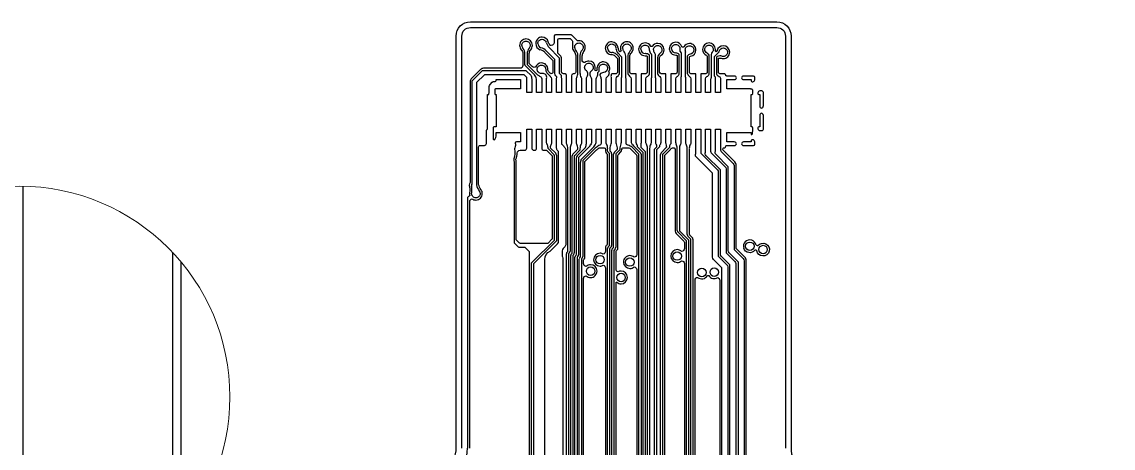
# Model space of a CAD drawing. Extents: x 4328 to 4769, y 264 to 576.
# Drawn here: x 4644.07 to 4682.5, y 526.75 to 541.76 of the extents above; entities that cross this region are included whole.
import ezdxf

# ---------------------------------------------------------------- set-up
doc = ezdxf.new("R2010")
doc.units = 0
doc.layers.add('gbr-dxf_layer0', color=7, linetype='Continuous')
doc.layers.add('gbr-outline-dxf_layer1', color=2, linetype='Continuous')
doc.layers.add('備註', color=1, linetype='Continuous', lineweight=5)

msp = doc.modelspace()

# ---------------------------------------------------------------- linework, layer by layer
at = {"layer": 'gbr-dxf_layer0'}
for p, q in [((4663.648, 539.968), (4663.648, 540.573)), ((4665.334, 539.934), (4665.334, 540.531)), ((4666.384, 539.923), (4666.384, 540.511)), ((4667.288, 540.625), (4667.288, 539.914)), ((4667.434, 539.94), (4667.434, 540.56)), ((4668.347, 540.557), (4668.347, 539.907)), ((4668.469, 540.548), (4668.509, 540.589)), ((4662.57, 539.948), (4662.593, 539.926)), ((4663.425, 539.756), (4663.425, 539.667)), ((4665.875, 539.756), (4665.875, 539.667)), ((4666.225, 539.756), (4666.225, 539.667)), ((4666.925, 539.756), (4666.925, 539.667)), ((4667.797, 539.667), (4667.797, 539.756)), ((4668.325, 539.756), (4668.325, 539.667)), ((4668.458, 539.864), (4668.458, 539.914)), ((4669.782, 539.649), (4669.808, 539.649)), ((4669.99, 539.255), (4669.99, 539.227)), ((4662.025, 537.499), (4662.025, 537.316)), ((4662.375, 537.499), (4662.375, 537.314)), ((4662.673, 537.324), (4662.867, 537.13)), ((4663.974, 537.282), (4663.676, 536.984)), ((4663.773, 536.924), (4664.208, 537.359)), ((4664.262, 537.306), (4663.826, 536.871)), ((4665.612, 537.393), (4665.847, 537.158)), ((4666.512, 537.34), (4666.492, 537.319)), ((4666.837, 537.297), (4666.637, 537.098)), ((4667.149, 534.41), (4667.149, 537.299)), ((4667.223, 537.297), (4667.223, 534.411)), ((4667.498, 534.273), (4667.498, 537.298)), ((4667.975, 537.499), (4667.975, 537.161)), ((4668.147, 537.167), (4668.147, 537.588)), ((4668.325, 537.588), (4668.325, 537.499)), ((4668.675, 537.588), (4668.675, 537.499)), ((4662.102, 537.239), (4662.121, 537.239)), ((4663.598, 536.882), (4663.598, 536.975)), ((4664.759, 533.885), (4664.759, 537.12)), ((4664.834, 537.121), (4664.834, 533.886)), ((4664.909, 533.822), (4664.909, 537.103)), ((4664.984, 537.102), (4664.984, 533.825)), ((4665.112, 537.237), (4664.988, 537.112)), ((4663.597, 533.561), (4663.597, 536.878)), ((4663.898, 533.477), (4663.898, 536.807)), ((4667.619, 534.115), (4667.526, 534.208)), ((4667.577, 534.263), (4667.673, 534.167)), ((4662.71, 533.724), (4662.931, 533.945)), ((4664.719, 533.839), (4664.756, 533.876)), ((4659.563, 526.746), (4659.563, 533.809)), ((4663.274, 533.654), (4663.294, 533.674)), ((4663.347, 533.621), (4663.327, 533.601)), ((4663.497, 533.56), (4663.476, 533.539)), ((4663.573, 533.53), (4663.594, 533.551)), ((4663.723, 533.468), (4663.743, 533.489)), ((4664.843, 532.051), (4664.843, 533.715)), ((4664.869, 533.777), (4664.905, 533.813)), ((4664.958, 533.76), (4664.922, 533.724)), ((4670.959, 533.784), (4670.959, 526.746)), ((4663.796, 533.436), (4663.776, 533.415))]:
    msp.add_line(p, q, dxfattribs=at)
at = {"layer": 'gbr-dxf_layer0', "linetype": 'Continuous'}
for points in [[(4659.563, 533.809), (4659.563, 541.26, -0.414221), (4659.863, 541.559), (4670.658, 541.559)], [(4670.659, 541.559, -0.414221), (4670.959, 541.26), (4670.959, 533.784)], [(4661.936, 540.641, -0.182991), (4661.989, 540.776, 0.187943), (4662.048, 540.929, 0.414189), (4661.822, 541.155, 0.414224), (4661.596, 540.929, 0.185333), (4661.654, 540.778)], [(4663.854, 540.714, 0.185013), (4663.911, 540.865, 0.414224), (4663.685, 541.091, 0.050157), (4663.64, 541.086), (4663.442, 541.284, 0.198779), (4663.407, 541.299), (4662.863, 541.299, 0.414254), (4662.813, 541.249), (4662.813, 541.03, -0.414019), (4662.711, 540.928, -0.124852), (4662.663, 540.941, -0.089179), (4662.607, 541.054, 0.336241), (4662.389, 541.219, 0.414224), (4662.163, 540.993, 0.333199), (4662.326, 540.776)], [(4662.239, 540.993, -0.414224), (4662.389, 541.143, -0.325437), (4662.532, 541.039)], [(4662.941, 540.676), (4662.941, 541.121, -0.414107), (4662.991, 541.171), (4663.354, 541.171, -0.198855), (4663.389, 541.156), (4663.446, 541.1, -0.19889), (4663.461, 541.064), (4663.461, 540.888, 0.02587), (4663.459, 540.865, 0.188123), (4663.519, 540.712, -0.185565), (4663.572, 540.573, 0.018422), (4663.573, 540.565), (4663.573, 539.983, -0.414254), (4663.523, 539.933), (4663.488, 539.933)], [(4661.656, 540.776, -0.186613), (4661.709, 540.638, 0.015598), (4661.709, 540.632), (4661.709, 540.246)], [(4661.672, 540.929, -0.414224), (4661.822, 541.079, -0.414224), (4661.972, 540.929, -0.186458), (4661.933, 540.828)], [(4662.646, 540.844), (4662.972, 540.519, -0.2058), (4662.994, 540.463), (4662.994, 539.951), (4663.04, 539.905, -0.205089), (4663.062, 539.849), (4663.062, 539.802, -0.135887), (4663.075, 539.756), (4663.075, 539.667)], [(4663.535, 540.865, -0.414224), (4663.685, 541.015, -0.414224), (4663.835, 540.865, -0.184796), (4663.797, 540.765)], [(4665.066, 540.829, 0.413691), (4664.84, 541.055, 0.414223), (4664.614, 540.829, 0.41422), (4664.84, 540.603)], [(4664.69, 540.829, -0.414224), (4664.84, 540.979, -0.414224), (4664.99, 540.829)], [(4665.875, 539.667), (4665.875, 539.274), (4665.697, 539.274), (4665.697, 539.667), (4665.697, 539.756), (4665.697, 539.933), (4665.529, 539.933, -0.381973), (4665.479, 539.978), (4665.479, 540.532, -0.185354), (4665.538, 540.672, 0.194799), (4665.601, 540.83, 0.41422), (4665.375, 541.056, 0.41422), (4665.149, 540.83, 0.106217), (4665.169, 540.737), (4665.129, 540.697), (4665.117, 540.709)], [(4665.225, 540.83, -0.414224), (4665.375, 540.98, -0.414224), (4665.525, 540.83, -0.195812), (4665.483, 540.725, 0.186922), (4665.403, 540.532)], [(4666.587, 540.587, 0.249445), (4666.686, 540.775, 0.41418), (4666.46, 541.001, 0.263557), (4666.267, 540.891, -0.051865), (4666.246, 540.889, -0.071218), (4666.217, 540.893, 0.282666), (4666.015, 541.017, 0.414222), (4665.789, 540.791, 0.414224), (4666.015, 540.565, 0.010636), (4666.025, 540.565)], [(4665.865, 540.791, -0.414224), (4666.015, 540.941, -0.414224), (4666.165, 540.791)], [(4666.31, 540.775, -0.414224), (4666.46, 540.925, -0.414224), (4666.61, 540.775, -0.248083), (4666.545, 540.651)], [(4667.797, 539.758), (4667.797, 539.933), (4667.629, 539.933, -0.414254), (4667.579, 539.983), (4667.579, 540.526, -0.150586), (4667.617, 540.546, 0.368438), (4667.807, 540.769, 0.41422), (4667.581, 540.995, 0.279055), (4667.381, 540.874, -0.065951), (4667.355, 540.87, -0.11051), (4667.311, 540.88, 0.328565), (4667.095, 541.039, 0.414224), (4666.869, 540.813, 0.414222), (4667.095, 540.587)], [(4666.945, 540.813, -0.414224), (4667.095, 540.963, -0.414224), (4667.245, 540.813, -0.041368), (4667.243, 540.788)], [(4667.24, 540.755, 0.070737), (4667.247, 540.709), (4667.276, 540.68, -0.219367), (4667.288, 540.654), (4667.288, 540.627)], [(4667.431, 540.769, -0.414224), (4667.581, 540.919, -0.414224), (4667.731, 540.769, -0.372571), (4667.603, 540.62, 0.212656), (4667.503, 540.552), (4667.503, 539.945, 0.130669), (4667.589, 539.827, -0.235856), (4667.625, 539.756), (4667.625, 539.667)], [(4667.449, 540.695, 0.022323), (4667.444, 540.707, -0.1056), (4667.431, 540.769)], [(4668.697, 540.475, 0.082918), (4668.77, 540.463, 0.414224), (4668.996, 540.689, 0.414192), (4668.77, 540.915, 0.337932), (4668.552, 540.748, -0.024938), (4668.548, 540.735), (4668.52, 540.708), (4668.488, 540.74, 0.05408), (4668.493, 540.789, 0.414191), (4668.267, 541.015, 0.414223), (4668.041, 540.789, 0.283932), (4668.166, 540.587, -0.041126), (4668.176, 540.58), (4668.191, 540.565, -0.083807), (4668.202, 540.544), (4668.202, 539.983, -0.414254), (4668.152, 539.933), (4667.975, 539.933), (4667.975, 539.756)], [(4668.117, 540.789, -0.414224), (4668.267, 540.939, -0.414224), (4668.417, 540.789, -0.180653), (4668.381, 540.69)], [(4668.278, 540.554, 0.117558), (4668.248, 540.616), (4668.226, 540.638, 0.049019), (4668.202, 540.654, -0.287642), (4668.117, 540.789)], [(4668.509, 540.589), (4668.612, 540.691, 0.042688), (4668.625, 540.726, -0.34286), (4668.77, 540.839, -0.414224), (4668.92, 540.689, -0.414224), (4668.77, 540.539, -0.089581), (4668.718, 540.548, 0.079121), (4668.651, 540.559)], [(4662.113, 539.903), (4661.798, 540.218, -0.218394), (4661.785, 540.246), (4661.785, 540.639)], [(4661.86, 540.639, -0.016904), (4661.86, 540.636), (4661.86, 540.262), (4662.168, 539.954)], [(4662.592, 540.074, 0.014225), (4662.592, 540.087, 0.414217), (4662.366, 540.313, 0.315188), (4662.154, 540.164, -0.098834), (4662.115, 540.156, -0.199565), (4662.043, 540.186), (4661.936, 540.293), (4661.936, 540.628, 0.02304), (4661.936, 540.639)], [(4662.483, 540.684), (4662.766, 540.402), (4662.766, 539.983, -0.414254), (4662.716, 539.933)], [(4663.075, 539.667), (4663.075, 539.274), (4662.897, 539.274), (4662.897, 539.667), (4662.897, 539.756, -0.136443), (4662.91, 539.802), (4662.91, 539.82), (4662.867, 539.863, -0.21222), (4662.841, 539.919), (4662.841, 540.433), (4662.538, 540.737)], [(4663.07, 540.465, 0.198806), (4663.025, 540.572), (4662.956, 540.641, -0.199463), (4662.941, 540.676)], [(4663.1, 539.951, 0.017398), (4663.093, 539.958), (4663.084, 539.967, -0.198901), (4663.07, 540.003), (4663.07, 540.465)], [(4663.723, 540.573, -0.014221), (4663.723, 540.572), (4663.723, 539.969)], [(4664.243, 540.056, 0.108054), (4664.263, 540.151, 0.414196), (4664.037, 540.377, 0.179262), (4663.89, 540.322, -0.383059), (4663.799, 540.424), (4663.799, 540.565, 0.018812), (4663.799, 540.573)], [(4664.961, 540.553), (4665.043, 540.471), (4665.043, 539.978, -0.381985), (4664.993, 539.933), (4664.888, 539.933)], [(4665.175, 539.667), (4665.175, 539.274), (4664.997, 539.274), (4664.997, 539.667), (4664.997, 539.756, -0.248198), (4665.036, 539.83, 0.137245), (4665.119, 539.934), (4665.119, 540.502), (4665.015, 540.605)], [(4665.063, 540.654), (4665.178, 540.541, -0.209138), (4665.188, 540.515), (4665.188, 539.929)], [(4665.334, 540.535), (4665.334, 540.547, 0.176057), (4665.263, 540.731)], [(4665.403, 540.531), (4665.403, 539.939, 0.135812), (4665.489, 539.827)], [(4666.029, 540.565, -0.123123), (4666.093, 540.549), (4666.093, 539.978, -0.38194), (4666.043, 539.933), (4665.875, 539.933), (4665.875, 539.756)], [(4666.047, 539.756, -0.260983), (4666.089, 539.832, 0.14176), (4666.169, 539.926), (4666.169, 540.588, 0.1795), (4666.031, 540.641)], [(4666.228, 540.627, -0.055638), (4666.232, 540.621, -0.142389), (4666.238, 540.603), (4666.238, 539.919)], [(4666.384, 540.512), (4666.384, 540.588, 0.123622), (4666.342, 540.682)], [(4666.544, 540.65, 0.205323), (4666.453, 540.509), (4666.453, 539.928, 0.138878), (4666.533, 539.832, -0.260073), (4666.575, 539.756), (4666.575, 539.667)], [(4666.925, 539.667), (4666.925, 539.274), (4666.747, 539.274), (4666.747, 539.667), (4666.747, 539.756), (4666.747, 539.933), (4666.579, 539.933, -0.401225), (4666.529, 539.981), (4666.529, 540.502, -0.192668), (4666.586, 540.587)], [(4667.101, 540.587, -0.112458), (4667.14, 540.578, -0.068998), (4667.143, 540.564), (4667.143, 539.983, -0.414254), (4667.093, 539.933), (4666.925, 539.933), (4666.925, 539.756)], [(4667.275, 539.667), (4667.275, 539.274), (4667.097, 539.274), (4667.097, 539.667), (4667.097, 539.756, -0.265675), (4667.141, 539.833, 0.146569), (4667.219, 539.92), (4667.219, 540.613, 0.198049), (4667.103, 540.663)], [(4667.434, 540.561), (4667.434, 540.666, -0.196583), (4667.444, 540.69)], [(4668.195, 539.835, 0.147402), (4668.278, 539.916), (4668.278, 540.554)], [(4668.38, 540.69, 0.147308), (4668.345, 540.612, -0.086868), (4668.347, 540.6), (4668.347, 540.559)], [(4668.458, 539.918), (4668.458, 540.523, -0.204437), (4668.468, 540.548)], [(4668.65, 540.559, 0.115127), (4668.554, 540.537), (4668.527, 540.51), (4668.527, 539.925, 0.131671), (4668.623, 539.837, -0.294772), (4668.675, 539.756), (4668.675, 539.667)], [(4669.156, 539.851), (4668.893, 539.851, -0.414254), (4668.852, 539.892, 0.414264), (4668.811, 539.933), (4668.653, 539.933, -0.414254), (4668.603, 539.983), (4668.603, 540.475, -0.085283), (4668.65, 540.483, -0.0837), (4668.696, 540.475)], [(4661.709, 540.246, 0.02382), (4661.71, 540.235, -0.024955), (4661.71, 540.225, -0.39948), (4661.614, 540.123), (4660.324, 540.123, 0.198802), (4660.217, 540.079), (4659.896, 539.757, 0.199059), (4659.851, 539.651), (4659.851, 536.1, 0.148364), (4659.824, 536.008, 0.057828), (4659.828, 535.971, -0.057797), (4659.843, 535.84, -0.040408), (4659.836, 535.749, 0.042317), (4659.832, 535.711, 0.081704), (4659.844, 535.638, 0.112535), (4659.763, 535.576), (4659.763, 526.749)], [(4659.927, 536.073), (4659.927, 539.647, -0.210793), (4659.949, 539.704), (4660.271, 540.025)], [(4660.272, 540.027, -0.191279), (4660.324, 540.047), (4661.784, 540.047, -0.205573), (4661.839, 540.025), (4661.987, 539.877, -0.207031), (4662.011, 539.822), (4662.011, 539.804, -0.142689), (4662.025, 539.756), (4662.025, 539.667)], [(4662.216, 540.087, -0.414224), (4662.366, 540.237, -0.414224), (4662.516, 540.087)], [(4662.383, 539.938, -0.028361), (4662.366, 539.937, -0.414224), (4662.216, 540.087)], [(4662.516, 540.069, 0.184039), (4662.558, 539.96), (4662.569, 539.949)], [(4662.713, 539.933, -0.198855), (4662.678, 539.948), (4662.629, 539.996, 0.019887), (4662.623, 540.003), (4662.614, 540.012, -0.184332), (4662.592, 540.07)], [(4663.887, 540.151, -0.414224), (4664.037, 540.301, -0.414224), (4664.187, 540.151, -0.239882), (4664.126, 540.029, 0.228011), (4664.071, 539.926)], [(4664.003, 539.924, 0.229642), (4663.949, 540.029, -0.24042), (4663.887, 540.151)], [(4664.748, 539.988, -0.050157), (4664.74, 540.007, 0.136285), (4664.772, 540.124, 0.414192), (4664.546, 540.35, 0.414223), (4664.32, 540.124, 0.069163), (4664.329, 540.062), (4664.318, 540.052, -0.198941), (4664.283, 540.037, -0.198951), (4664.248, 540.052)], [(4664.351, 539.921), (4664.351, 539.964, -0.200731), (4664.362, 539.988), (4664.397, 540.023, 0.053308), (4664.401, 540.065)], [(4664.401, 540.066, 0.037891), (4664.399, 540.095, -0.047734), (4664.396, 540.124, -0.414224), (4664.546, 540.274, -0.414224), (4664.696, 540.124, -0.398343), (4664.554, 539.974, 0.197241), (4664.42, 539.909, 0.144673), (4664.457, 539.809)], [(4661.777, 539.875, 0.190837), (4661.726, 539.897), (4660.355, 539.897), (4660.077, 539.62), (4660.077, 536.019, 0.093535), (4660.178, 535.802, -0.164039), (4660.208, 535.711, -0.414224), (4660.058, 535.561, -0.414224), (4659.908, 535.711, -0.032711), (4659.91, 535.73)], [(4660.429, 537.93, -0.107534), (4660.436, 537.94, 0.174011), (4660.464, 537.998), (4660.464, 538.573, -0.078208), (4660.469, 538.604), (4660.469, 539.198), (4660.507, 539.198, 0.174158), (4660.519, 539.204), (4660.519, 539.241, -0.09282), (4660.525, 539.278), (4660.525, 539.482, -0.205234), (4660.555, 539.557), (4660.631, 539.632)], [(4660.631, 539.632, -0.197069), (4660.702, 539.662), (4660.74, 539.662)], [(4660.74, 539.662, 0.403092), (4660.77, 539.69), (4660.77, 539.724), (4661.632, 539.724), (4661.632, 539.396), (4660.778, 539.396, -0.156539), (4660.759, 539.396, 0.080416), (4660.751, 539.397)], [(4661.847, 539.756, -0.115267), (4661.856, 539.796), (4661.777, 539.875)], [(4662.375, 539.665), (4662.375, 539.274), (4662.197, 539.274), (4662.197, 539.745, 0.103468), (4662.118, 539.897, -0.003865), (4662.114, 539.902)], [(4662.169, 539.953), (4662.224, 539.898, 0.066993), (4662.318, 539.839, -0.308086), (4662.375, 539.756), (4662.375, 539.667)], [(4662.551, 539.806, 0.101282), (4662.536, 539.876), (4662.517, 539.895)], [(4662.725, 539.667), (4662.725, 539.274), (4662.547, 539.274), (4662.547, 539.667), (4662.547, 539.756, -0.039607), (4662.548, 539.77)], [(4662.595, 539.923), (4662.662, 539.856, -0.14438), (4662.672, 539.838)], [(4662.677, 539.835, -0.279332), (4662.725, 539.756), (4662.725, 539.667)], [(4663.184, 539.933), (4663.138, 539.933, -0.217277), (4663.101, 539.951)], [(4663.247, 539.667), (4663.247, 539.866, 0.280459), (4663.204, 539.931, 0.065929), (4663.185, 539.933)], [(4663.487, 539.933, 0.021361), (4663.481, 539.933, 0.335034), (4663.425, 539.862), (4663.425, 539.758)], [(4663.775, 539.667), (4663.775, 539.274), (4663.597, 539.274), (4663.597, 539.667), (4663.597, 539.756, -0.125446), (4663.608, 539.799, 0.115204), (4663.648, 539.961)], [(4663.766, 539.795, -0.114508), (4663.775, 539.756), (4663.775, 539.667)], [(4664.125, 539.667), (4664.125, 539.274), (4663.947, 539.274), (4663.947, 539.667), (4663.947, 539.756, -0.16161), (4663.965, 539.809)], [(4664.109, 539.807, -0.152761), (4664.125, 539.756), (4664.125, 539.667)], [(4664.297, 539.667), (4664.297, 539.756, -0.164375), (4664.315, 539.81, 0.155122), (4664.351, 539.918)], [(4664.647, 539.756, -0.237704), (4664.683, 539.828, 0.094296), (4664.735, 539.886, -0.018648), (4664.75, 539.92, 0.104132), (4664.757, 539.95)], [(4664.887, 539.933, 0.256732), (4664.823, 539.899, 0.074718), (4664.814, 539.837)], [(4664.814, 539.836, 0.064901), (4664.821, 539.783, -0.075046), (4664.825, 539.756), (4664.825, 539.667)], [(4665.188, 539.925), (4665.188, 539.811, -0.200578), (4665.177, 539.787), (4665.172, 539.781)], [(4665.172, 539.777, -0.057562), (4665.175, 539.756), (4665.175, 539.667)], [(4665.347, 539.761), (4665.344, 539.764, -0.209188), (4665.334, 539.79), (4665.334, 539.931)], [(4665.491, 539.826, -0.228915), (4665.525, 539.756), (4665.525, 539.667)], [(4666.238, 539.919), (4666.238, 539.783, -0.190797), (4666.228, 539.759)], [(4666.394, 539.778, -0.216883), (4666.384, 539.805), (4666.384, 539.919)], [(4666.575, 539.667), (4666.575, 539.274), (4666.397, 539.274), (4666.397, 539.756, -0.048977), (4666.399, 539.774)], [(4667.288, 539.913), (4667.288, 539.84, -0.200578), (4667.278, 539.816), (4667.269, 539.807, 0.039442), (4667.273, 539.775)], [(4667.273, 539.772, -0.044348), (4667.275, 539.756), (4667.275, 539.667)], [(4667.449, 539.773, 0.020265), (4667.452, 539.796), (4667.445, 539.803, -0.210462), (4667.434, 539.828), (4667.434, 539.938)], [(4667.625, 539.667), (4667.625, 539.274), (4667.447, 539.274), (4667.447, 539.667), (4667.447, 539.756, -0.041695), (4667.448, 539.771)], [(4668.325, 539.667), (4668.325, 539.274), (4668.147, 539.274), (4668.147, 539.756, -0.274241), (4668.193, 539.834)], [(4668.347, 539.907), (4668.347, 539.794, -0.200686), (4668.337, 539.77), (4668.325, 539.758)], [(4668.497, 539.772, 0.04245), (4668.494, 539.814), (4668.47, 539.838, -0.210578), (4668.458, 539.864)], [(4669.762, 539.394, 0.070594), (4669.751, 539.393, -0.205176), (4669.727, 539.396), (4668.89, 539.396), (4668.89, 539.724), (4669.16, 539.724, 0.358751), (4669.231, 539.788, 0.369141), (4669.157, 539.851)], [(4669.411, 539.788, 0.363635), (4669.483, 539.724), (4669.752, 539.724), (4669.752, 539.679)], [(4669.879, 539.719), (4669.879, 539.801, 0.414105), (4669.829, 539.851), (4669.486, 539.851)], [(4660.75, 539.397, 0.265589), (4660.728, 539.383), (4660.728, 539.252, -0.056882), (4660.726, 539.229, -0.094308), (4660.728, 539.218, 0.394174), (4660.747, 539.198), (4660.772, 539.198), (4660.772, 539.186)], [(4669.768, 537.787), (4669.793, 537.812), (4669.793, 537.86, -0.167028), (4669.812, 537.915), (4669.812, 538.028, 0.392388), (4669.783, 538.057), (4669.749, 538.057), (4669.749, 539.198), (4669.783, 539.198, 0.402958), (4669.812, 539.228)], [(4669.812, 539.23), (4669.812, 539.339, -0.115438), (4669.805, 539.351, -0.085177), (4669.795, 539.379, 0.220451), (4669.763, 539.394)], [(4670.18, 538.793), (4670.18, 539.275, 0.414254), (4670.13, 539.325), (4670.061, 539.325)], [(4669.99, 537.997, 0.387825), (4670.057, 537.93), (4670.13, 537.93, 0.414254), (4670.18, 537.98), (4670.18, 538.462)], [(4670.053, 538.791, 0.370686), (4670.116, 538.717, 0.368838), (4670.179, 538.791)], [(4670.18, 538.464, 0.37016), (4670.116, 538.538, 0.369558), (4670.053, 538.464)], [(4670.02, 538.057, 0.397883), (4669.99, 538.029), (4669.99, 537.997)], [(4660.429, 537.479), (4660.429, 537.908, -0.185172), (4660.429, 537.93)], [(4660.667, 538.036), (4660.667, 537.629, 0.266286), (4660.7, 537.609)], [(4660.7, 537.609, 0.144662), (4660.721, 537.615, 0.032434), (4660.735, 537.632, -0.078077), (4660.74, 537.639, 0.144612), (4660.768, 537.729, -0.084293), (4660.77, 537.739), (4660.77, 537.859), (4661.632, 537.859), (4661.632, 537.531), (4661.51, 537.531, -0.145395), (4661.493, 537.529, 0.037021), (4661.487, 537.529)], [(4661.772, 537.239, 0.404406), (4661.847, 537.311), (4661.847, 537.499), (4661.847, 537.588), (4661.847, 537.892)], [(4662.56, 537.452, -0.138732), (4662.547, 537.499), (4662.547, 537.588), (4662.547, 537.981), (4662.725, 537.981), (4662.725, 537.588)], [(4663.298, 537.298, 0.120965), (4663.258, 537.455, -0.129214), (4663.247, 537.499), (4663.247, 537.588), (4663.247, 537.981), (4663.425, 537.981), (4663.425, 537.588)], [(4664.209, 537.36, 0.106013), (4664.297, 537.512), (4664.297, 537.981), (4664.475, 537.981), (4664.475, 537.591)], [(4664.657, 537.458, -0.119073), (4664.647, 537.499), (4664.647, 537.588), (4664.647, 537.981), (4664.825, 537.981), (4664.825, 537.588)], [(4665.414, 537.412, -0.344521), (4665.347, 537.499), (4665.347, 537.588), (4665.347, 537.981), (4665.525, 537.981), (4665.525, 537.588)], [(4666.098, 537.299), (4666.098, 537.304, 0.121156), (4666.06, 537.453, -0.135717), (4666.047, 537.499), (4666.047, 537.588), (4666.047, 537.981), (4666.225, 537.981), (4666.225, 537.588)], [(4666.754, 537.464, -0.101397), (4666.747, 537.499), (4666.747, 537.588), (4666.747, 537.981), (4666.925, 537.981), (4666.925, 537.588)], [(4669.156, 537.531), (4668.89, 537.531), (4668.89, 537.859), (4669.752, 537.859), (4669.752, 537.812, 0.266256), (4669.768, 537.787)], [(4661.444, 537.473, 0.040915), (4661.447, 537.467, -0.178496), (4661.449, 537.446, -0.16683), (4661.415, 537.287, -0.18254), (4661.388, 536.93, -0.057205), (4661.4, 536.814), (4661.4, 533.975), (4661.532, 533.844, 0.198811), (4661.567, 533.829), (4661.758, 533.829, -0.199), (4661.793, 533.814), (4661.939, 533.668), (4661.939, 524.459), (4661.446, 523.966), (4661.446, 522.466), (4651.905, 512.925), (4651.905, 497.907), (4651.497, 497.5), (4648.807, 497.5), (4648.501, 497.805)], [(4660.242, 535.843, -0.091659), (4660.153, 536.03), (4660.153, 537.358, -0.414257), (4660.203, 537.408), (4660.362, 537.408, 0.403494), (4660.429, 537.478)], [(4662.816, 537.075), (4662.609, 537.282, -0.208267), (4662.598, 537.31), (4662.598, 537.326)], [(4662.725, 537.588), (4662.725, 537.499, -0.149249), (4662.71, 537.449, 0.144919), (4662.673, 537.329)], [(4665.199, 537.275, -0.414251), (4665.245, 537.322), (4665.449, 537.322, -0.071155), (4665.506, 537.285), (4665.711, 537.08, -0.153218), (4665.723, 537.053), (4665.723, 533.56, -0.360428), (4665.631, 533.469, 0.183807), (4665.48, 533.526, 0.414224), (4665.254, 533.3, 0.414189), (4665.48, 533.074, 0.184972), (4665.631, 533.131, -0.358678), (4665.723, 533.04), (4665.723, 522.37), (4664.528, 521.174, 0.198903), (4664.494, 521.094), (4664.494, 507.853, -0.386913), (4664.445, 507.808), (4662.914, 507.808, -0.41412), (4662.864, 507.858)], [(4662.902, 537.336, -0.087507), (4662.897, 537.367), (4662.897, 537.499)], [(4662.932, 533.945), (4662.969, 533.983), (4662.969, 537.192), (4662.942, 537.22, -0.20508), (4662.902, 537.312), (4662.902, 537.333)], [(4663.075, 537.588), (4663.075, 537.452, -0.232538), (4663.151, 537.37), (4663.186, 537.334, -0.207874), (4663.223, 537.24), (4663.223, 533.933, -0.203486), (4663.186, 533.84)], [(4663.298, 533.684), (4663.298, 537.001, -0.037496), (4663.298, 537.007), (4663.298, 537.295)], [(4663.425, 537.588), (4663.425, 537.499, -0.127417), (4663.413, 537.456, 0.118363), (4663.373, 537.303), (4663.373, 537.295)], [(4663.373, 537.293), (4663.373, 537.004, -0.037496), (4663.373, 536.999), (4663.373, 533.685)], [(4663.723, 537.284), (4663.723, 537.258, -0.200001), (4663.712, 537.232), (4663.527, 537.046)], [(4663.648, 537.289, 0.115564), (4663.607, 537.457, -0.123605), (4663.597, 537.499), (4663.597, 537.588)], [(4663.623, 537.037), (4663.917, 537.331, 0.102556), (4663.947, 537.474)], [(4663.775, 537.499, -0.121872), (4663.764, 537.457, 0.11398), (4663.723, 537.292)], [(4663.898, 536.809, 0.014967), (4663.898, 536.815), (4663.899, 536.836), (4664.31, 537.248, 0.015802), (4664.315, 537.253), (4664.346, 537.283, -0.046897), (4664.397, 537.321, -0.036795), (4664.405, 537.322), (4664.573, 537.322, -0.381963), (4664.622, 537.277), (4664.622, 537.203, 0.213896), (4664.66, 537.118), (4664.669, 537.11, -0.198868), (4664.684, 537.074), (4664.684, 533.932, -0.198855), (4664.669, 533.896), (4664.651, 533.878, 0.198403), (4664.618, 533.798)], [(4664.09, 537.428, 0.015047), (4664.073, 537.415), (4664.073, 537.399, -0.215633), (4664.062, 537.37), (4663.975, 537.282)], [(4664.125, 537.588), (4664.125, 537.499, -0.231297), (4664.09, 537.429)], [(4664.419, 537.416, 0.088736), (4664.294, 537.339), (4664.262, 537.307)], [(4664.475, 537.588), (4664.475, 537.499, -0.301486), (4664.42, 537.417)], [(4664.756, 537.13), (4664.709, 537.176, -0.225686), (4664.698, 537.207), (4664.698, 537.29)], [(4664.825, 537.588), (4664.825, 537.499, -0.117476), (4664.815, 537.459)], [(4664.934, 537.165), (4665.048, 537.279, 0.112753), (4665.006, 537.46)], [(4665.005, 537.461, -0.109042), (4664.997, 537.499), (4664.997, 537.588)], [(4665.795, 537.104), (4665.558, 537.341, 0.12769), (4665.417, 537.412)], [(4665.525, 537.588), (4665.525, 537.515, 0.085401), (4665.581, 537.424), (4665.608, 537.397)], [(4665.807, 537.303), (4665.761, 537.35, -0.210519), (4665.748, 537.378), (4665.748, 537.411, 0.031433), (4665.727, 537.432)], [(4665.875, 537.588), (4665.875, 537.499, -0.075712), (4665.871, 537.472, 0.069282), (4665.862, 537.406)], [(4665.862, 537.405, 0.059651), (4665.869, 537.348), (4666.011, 537.206, -0.217298), (4666.024, 537.177), (4666.024, 522.262, -0.205919), (4666.013, 522.235)], [(4667.368, 501.417), (4667.368, 521.146), (4666.111, 522.404, -0.210077), (4666.099, 522.431), (4666.099, 534.62, -0.058534), (4666.098, 534.629), (4666.098, 537.297)], [(4666.173, 537.299), (4666.173, 534.632, -0.039547), (4666.174, 534.626), (4666.174, 522.447), (4667.431, 521.19, -0.210077), (4667.443, 521.162), (4667.443, 501.291)], [(4666.225, 537.588), (4666.225, 537.499, -0.126717), (4666.214, 537.456)], [(4666.344, 522.401), (4666.344, 537.261, -0.223081), (4666.357, 537.29), (4666.43, 537.362, 0.012583), (4666.43, 537.371)], [(4666.408, 537.457, -0.123887), (4666.397, 537.499), (4666.397, 537.588)], [(4666.492, 537.319), (4666.419, 537.246), (4666.419, 522.414), (4667.571, 521.261, -0.396018), (4667.618, 521.211), (4667.618, 507.681, 0.152391), (4667.74, 507.502, -0.239143), (4667.801, 507.381, -0.223054), (4667.747, 507.265)], [(4666.549, 537.436, 0.064129), (4666.523, 537.402), (4666.523, 537.368, -0.20537), (4666.513, 537.34)], [(4666.584, 537.151), (4666.775, 537.341, 0.023813), (4666.776, 537.364)], [(4666.903, 537.441, 0.055259), (4666.873, 537.397), (4666.873, 537.349, -0.200029), (4666.862, 537.323), (4666.837, 537.298)], [(4666.891, 537.244), (4666.916, 537.269, 0.078558), (4666.937, 537.297, -0.265063), (4666.98, 537.322), (4667.023, 537.322, -0.414254), (4667.073, 537.272), (4667.073, 534.389, 0.198382), (4667.106, 534.31), (4667.384, 534.032, -0.198811), (4667.399, 533.996), (4667.399, 533.776, -0.394463), (4667.303, 533.674, 0.192859), (4667.147, 533.737, 0.414191), (4666.921, 533.511, 0.41418), (4667.147, 533.285, 0.191214), (4667.302, 533.346, -0.397342), (4667.399, 533.244), (4667.399, 524.36)], [(4666.925, 537.588), (4666.925, 537.499, -0.176528), (4666.904, 537.442)], [(4667.275, 537.588), (4667.275, 537.499, -0.124113), (4667.264, 537.457)], [(4667.498, 537.302, 0.123542), (4667.459, 537.455, -0.130599), (4667.447, 537.499)], [(4667.625, 537.588), (4667.625, 537.499, -0.128472), (4667.613, 537.455, 0.121988), (4667.573, 537.305)], [(4667.573, 537.301, -0.022825), (4667.573, 537.298), (4667.573, 534.272)], [(4668.325, 537.497), (4668.325, 537.201, 0.183066), (4668.345, 537.152), (4668.839, 536.658, -0.205819), (4668.871, 536.585), (4668.871, 533.627), (4669.178, 533.32, -0.208991), (4669.207, 533.244), (4669.207, 525.547), (4669.34, 525.415, -0.108221), (4669.363, 525.379)], [(4669.586, 525.558), (4669.331, 525.813, -0.204791), (4669.301, 525.887), (4669.301, 533.302), (4668.975, 533.628, -0.204791), (4668.946, 533.702), (4668.946, 536.658), (4668.514, 537.089, -0.334542), (4668.497, 537.21), (4668.497, 537.499)], [(4668.675, 537.499), (4668.675, 537.245, 0.193406), (4668.697, 537.194)], [(4669.225, 533.809), (4669.225, 536.7, 0.19919), (4669.172, 536.825), (4668.761, 537.236, -0.198811), (4668.747, 537.272, -0.414254), (4668.797, 537.322), (4668.811, 537.322, 0.414264), (4668.852, 537.363, -0.414254), (4668.893, 537.404), (4669.159, 537.404, 0.362999), (4669.231, 537.467, 0.370185), (4669.157, 537.531)], [(4669.802, 537.606), (4669.78, 537.606, 0.38291), (4669.752, 537.577), (4669.752, 537.531), (4669.483, 537.531, 0.364854), (4669.411, 537.467)], [(4669.411, 537.467, 0.356907), (4669.481, 537.404), (4669.829, 537.404, 0.414095), (4669.879, 537.454), (4669.879, 537.534)], [(4669.879, 537.536, 0.406828), (4669.811, 537.606), (4669.802, 537.606)], [(4661.467, 536.921, 0.095691), (4661.511, 537.138, -0.411306), (4661.613, 537.239), (4661.77, 537.239)], [(4662.556, 537.228), (4662.737, 537.047, -0.082371), (4662.744, 537.031), (4662.744, 534.116, -0.082423), (4662.737, 534.101), (4662.601, 533.964, -0.137357), (4662.575, 533.957), (4661.62, 533.957, -0.198951), (4661.585, 533.972), (4661.491, 534.066, -0.198811), (4661.476, 534.101), (4661.476, 536.819)], [(4662.451, 537.239), (4662.526, 537.239, -0.138956), (4662.553, 537.231)], [(4662.894, 537.065), (4662.894, 534.06, -0.189785), (4662.884, 534.035)], [(4663.448, 533.623), (4663.448, 536.94, -0.043563), (4663.448, 536.947), (4663.448, 537.035)], [(4663.523, 537.037), (4663.523, 536.941, -0.043563), (4663.523, 536.934), (4663.523, 533.622)], [(4663.673, 536.974), (4663.673, 536.881, -0.0468), (4663.672, 536.874), (4663.672, 533.56)], [(4664.362, 501.383, 0.188979), (4664.404, 501.4), (4664.57, 501.567), (4664.57, 521.093, -0.208744), (4664.581, 521.121), (4665.799, 522.339), (4665.799, 537.094)], [(4664.994, 532.059), (4664.994, 532.588), (4665.021, 532.588, 0.183105), (4665.17, 532.532, 0.414185), (4665.396, 532.758, 0.414196), (4665.17, 532.984, 0.124287), (4665.063, 532.957, -0.32177), (4664.994, 533.053), (4664.994, 533.668, -0.198867), (4665.008, 533.703), (4665.026, 533.721, 0.198962), (4665.06, 533.802), (4665.06, 537.056, -0.199011), (4665.074, 537.091), (4665.166, 537.183, 0.199236), (4665.199, 537.263)], [(4665.123, 537.275), (4665.123, 537.265, -0.206058), (4665.113, 537.237)], [(4665.874, 537.095), (4665.874, 522.323, -0.195893), (4665.863, 522.297)], [(4666.558, 522.829), (4666.558, 534.658, -0.067418), (4666.559, 534.668), (4666.559, 537.089)], [(4666.634, 537.088), (4666.634, 534.661, -0.049197), (4666.633, 534.654), (4666.633, 522.843), (4667.618, 521.858, -0.183026), (4667.65, 521.844), (4668.721, 520.772, -0.207121), (4668.736, 520.735), (4668.736, 509.128), (4669.672, 508.192, -0.207121), (4669.686, 508.155), (4669.686, 502.43, -0.212306), (4669.672, 502.392)], [(4666.709, 522.874), (4666.709, 534.648, 0.029119), (4666.71, 534.661), (4666.71, 537.047, -0.154421), (4666.721, 537.074), (4666.891, 537.244)], [(4668.718, 525.794), (4668.723, 525.8), (4668.723, 533.094), (4668.422, 533.396, -0.205746), (4668.39, 533.47), (4668.39, 536.427), (4667.814, 537.003, -0.334461), (4667.797, 537.124)], [(4667.997, 537.107), (4668.561, 536.543, -0.205807), (4668.593, 536.47), (4668.593, 533.512), (4668.897, 533.208, -0.208991), (4668.927, 533.132), (4668.927, 525.76, -0.204701), (4668.897, 525.686), (4668.874, 525.663, 0.101589), (4668.841, 525.503)], [(4669.013, 525.463, -0.011851), (4669.012, 525.467, -0.096415), (4669.004, 525.505), (4669.004, 533.206), (4668.699, 533.511, -0.205746), (4668.668, 533.585), (4668.668, 536.542), (4668.164, 537.046, -0.334609), (4668.147, 537.167)], [(4668.698, 537.193), (4669.119, 536.772, -0.204791), (4669.149, 536.697), (4669.149, 533.742), (4669.471, 533.42, -0.210814), (4669.504, 533.345), (4669.504, 525.927), (4669.732, 525.699, -0.016264), (4669.736, 525.695), (4669.806, 525.625, 0.113736), (4669.989, 525.536, -0.144122), (4670.113, 525.469), (4673.605, 521.976, -0.071737), (4673.648, 521.919), (4674.326, 521.241, -0.20251), (4674.399, 521.061), (4674.399, 508.409, -0.190595), (4674.331, 508.238, -0.008374), (4674.326, 508.232), (4674.023, 507.929), (4674.023, 507.857)], [(4663.747, 533.499), (4663.747, 536.817, -0.03966), (4663.748, 536.822), (4663.748, 536.862)], [(4663.823, 536.861), (4663.823, 536.819, -0.058282), (4663.822, 536.81), (4663.822, 533.498)], [(4644.449, 521.144, -0.149748), (4644.714, 521.64), (4645.701, 522.627, -0.161683), (4645.782, 523.227, -0.223969), (4645.824, 523.342, 0.197902), (4646.007, 523.781), (4646.007, 524.396, 0.40035), (4645.397, 525.004), (4644.11, 525.004), (4644.11, 535.971)], [(4659.839, 526.746), (4659.839, 535.43, -0.361197), (4659.923, 535.53, 0.162495), (4660.058, 535.485, 0.41422), (4660.284, 535.711, 0.15445), (4660.243, 535.841)], [(4669.996, 503.607), (4669.996, 521.787), (4668.781, 523.002, -0.183851), (4668.767, 523.035), (4668.251, 523.55, -0.18297), (4668.237, 523.582), (4667.486, 524.333, -0.210411), (4667.474, 524.36), (4667.474, 534.048), (4667.175, 534.347)], [(4667.227, 534.401), (4667.535, 534.093, -0.223191), (4667.549, 534.064), (4667.549, 524.376), (4668.29, 523.635, -0.182542), (4668.322, 523.621), (4668.851, 523.092, -0.193947), (4668.867, 523.058), (4670.08, 521.845, -0.208823), (4670.096, 521.808), (4670.096, 503.608)], [(4662.883, 534.034), (4662.089, 533.239), (4662.089, 524.415, -0.215589), (4662.078, 524.386), (4661.641, 523.949), (4661.641, 519.412, -0.189785), (4661.631, 519.387)], [(4663.186, 533.84), (4663.127, 533.782, 0.100335), (4663.09, 533.603)], [(4664.808, 533.823), (4664.772, 533.786, 0.184623), (4664.768, 533.778)], [(4670.354, 508.357), (4670.97, 508.973), (4670.97, 521.061), (4668.956, 523.075, -0.182171), (4668.941, 523.107), (4667.635, 524.414, -0.208773), (4667.624, 524.441), (4667.624, 534.105)], [(4667.699, 534.104), (4667.699, 524.456), (4668.994, 523.16, -0.183272), (4669.027, 523.146), (4671.055, 521.117, -0.207121), (4671.07, 521.08), (4671.07, 508.952, -0.200068), (4671.055, 508.917), (4670.439, 508.3), (4670.439, 502.374), (4670.619, 502.194), (4671.918, 502.194), (4671.918, 499.671)], [(4669.927, 533.894, 0.1682), (4669.991, 533.878, -4.710859), (4669.947, 533.7, 0.166264), (4669.883, 533.716, -0.600435), (4669.49, 533.784)], [(4661.893, 524.04), (4662.483, 524.629), (4662.483, 533.396, -0.300505), (4662.676, 533.688, 0.007616), (4662.688, 533.694, -0.07375), (4662.71, 533.723)], [(4664.768, 533.777), (4664.768, 523.538, -0.208774), (4664.757, 523.51), (4663.949, 522.701), (4663.949, 518.756, -0.208744), (4663.938, 518.729), (4662.639, 517.429), (4662.639, 498.55), (4663.836, 497.353), (4665.17, 497.353)], [(4663.107, 533.475, -0.063404), (4663.118, 533.396), (4663.118, 524.502, -0.200634), (4663.026, 524.275)], [(4663.622, 533.467), (4663.622, 524.115, -0.200184), (4663.611, 524.089), (4663.107, 523.585)], [(4663.323, 533.592), (4663.323, 524.241, -0.205919), (4663.312, 524.213)], [(4663.423, 533.592), (4663.444, 533.613, 0.199101), (4663.448, 533.622)], [(4663.473, 533.529), (4663.473, 524.177, -0.188771), (4663.463, 524.152)], [(4663.647, 533.498), (4663.626, 533.477, 0.198915), (4663.622, 533.468)], [(4664.618, 533.798), (4664.618, 533.676, -0.332704), (4664.544, 533.578, 0.134361), (4664.429, 533.61, 0.41422), (4664.203, 533.384, 0.41418), (4664.429, 533.158, 0.134427), (4664.544, 533.189, -0.332574), (4664.618, 533.091), (4664.618, 523.583), (4663.831, 522.797, 0.198403), (4663.798, 522.717)], [(4664.918, 533.714), (4664.918, 532.056, -0.042769), (4664.918, 532.049), (4664.918, 523.474, -0.188771), (4664.908, 523.448)], [(4670.007, 525.61, -0.111888), (4669.857, 525.682), (4669.788, 525.75, 0.015164), (4669.781, 525.758), (4669.58, 525.958), (4669.58, 533.345, 0.198924), (4669.528, 533.47), (4669.225, 533.774), (4669.225, 533.809)], [(4661.577, 523.991), (4662.014, 524.428), (4662.014, 533.255, -0.189785), (4662.024, 533.28)], [(4663.772, 533.405), (4663.772, 524.053, -0.188771), (4663.762, 524.028)], [(4663.848, 524.053), (4663.848, 532.717, -0.394454), (4663.943, 532.818, 0.193355), (4664.099, 532.756, 0.41422), (4664.325, 532.982, 0.414191), (4664.099, 533.208, 0.191703), (4663.944, 533.146, -0.397481), (4663.848, 533.248), (4663.848, 533.359, -0.199184), (4663.862, 533.395)], [(4667.775, 524.487), (4667.775, 532.661, -0.384346), (4667.866, 532.762, 0.477826), (4668.212, 532.826, -0.115381), (4668.258, 532.827, 0.42027), (4668.572, 532.751, -0.317359), (4668.647, 532.66), (4668.647, 525.831)], [(4664.375, 518.837), (4664.375, 522.808), (4664.961, 523.394, 0.198967), (4664.994, 523.474), (4664.994, 532.051, 0.015519), (4664.994, 532.058)]]:
    msp.add_lwpolyline(points, format="xyb", dxfattribs=at)
for points in [[(4662.025, 539.664), (4662.025, 539.274), (4661.847, 539.274), (4661.847, 539.756)], [(4663.425, 539.667), (4663.425, 539.274), (4663.247, 539.274), (4663.247, 539.665)], [(4664.475, 539.756), (4664.475, 539.274), (4664.297, 539.274), (4664.297, 539.665)], [(4664.825, 539.665), (4664.825, 539.274), (4664.647, 539.274), (4664.647, 539.756)], [(4665.525, 539.667), (4665.525, 539.274), (4665.347, 539.274), (4665.347, 539.667), (4665.347, 539.756)], [(4666.225, 539.665), (4666.225, 539.274), (4666.047, 539.274), (4666.047, 539.756)], [(4667.975, 539.756), (4667.975, 539.274), (4667.797, 539.274), (4667.797, 539.664)], [(4668.675, 539.664), (4668.675, 539.274), (4668.497, 539.274), (4668.497, 539.756)], [(4660.772, 539.15), (4660.772, 538.057), (4660.689, 538.057)], [(4670.02, 539.198), (4670.053, 539.198), (4670.053, 538.793)], [(4670.053, 538.463), (4670.053, 538.057), (4670.02, 538.057)], [(4661.847, 537.895), (4661.847, 537.981), (4662.025, 537.981), (4662.025, 537.499)], [(4662.197, 537.591), (4662.197, 537.981), (4662.375, 537.981), (4662.375, 537.499)], [(4662.897, 537.499), (4662.897, 537.981), (4663.075, 537.981), (4663.075, 537.591)], [(4663.597, 537.591), (4663.597, 537.981), (4663.775, 537.981), (4663.775, 537.499)], [(4663.947, 537.499), (4663.947, 537.588), (4663.947, 537.981), (4664.125, 537.981), (4664.125, 537.588)], [(4664.997, 537.591), (4664.997, 537.981), (4665.175, 537.981), (4665.175, 537.499)], [(4665.697, 537.499), (4665.697, 537.981), (4665.875, 537.981), (4665.875, 537.591)], [(4666.397, 537.591), (4666.397, 537.981), (4666.575, 537.981), (4666.575, 537.499)], [(4667.097, 537.499), (4667.097, 537.981), (4667.275, 537.981), (4667.275, 537.591)], [(4667.447, 537.499), (4667.447, 537.588), (4667.447, 537.981), (4667.625, 537.981), (4667.625, 537.588)], [(4667.797, 537.59), (4667.797, 537.981), (4667.975, 537.981), (4667.975, 537.499)], [(4668.147, 537.59), (4668.147, 537.981), (4668.325, 537.981), (4668.325, 537.588)], [(4668.497, 537.499), (4668.497, 537.981), (4668.675, 537.981), (4668.675, 537.59)], [(4662.197, 537.315), (4662.197, 537.499), (4662.197, 537.588)], [(4663.474, 537.099), (4663.648, 537.274), (4663.648, 537.283)], [(4664.773, 537.29), (4664.773, 537.219), (4664.807, 537.184)], [(4665.184, 521.512), (4665.949, 522.277), (4665.949, 537.162), (4665.811, 537.3)], [(4667.797, 537.124), (4667.797, 537.499), (4667.797, 537.588)], [(4662.025, 533.281), (4662.82, 534.076), (4662.82, 537.067)], [(4649.371, 533.646), (4649.371, 525.004), (4648.558, 525.004)], [(4662.752, 523.759), (4663.248, 524.255), (4663.248, 533.591)], [(4662.902, 523.697), (4663.398, 524.193), (4663.398, 533.53)], [(4663.052, 523.635), (4663.547, 524.131), (4663.547, 533.468)], [(4663.885, 522.743), (4664.693, 523.552), (4664.693, 533.776)], [(4649.684, 523.809), (4649.684, 533.292)], [(4663.201, 523.573), (4663.697, 524.069), (4663.697, 533.406)], [(4664.235, 522.881), (4664.843, 523.489), (4664.843, 532.046)]]:
    msp.add_lwpolyline(points, dxfattribs=at)
at = {"layer": 'gbr-dxf_layer0'}
for centre in [(4669.704, 533.855), (4670.169, 533.739), (4664.429, 533.384), (4665.48, 533.3), (4667.147, 533.511), (4664.099, 532.982), (4668.013, 532.934), (4668.452, 532.943), (4665.17, 532.758)]:
    msp.add_circle(centre, 0.15, dxfattribs=at)
for centre, radius, start, end in [((4661.822, 540.929), 0.15, 180.0001, 221.8438), ((4661.505, 540.638), 0.28, 0.6392, 42.4638), ((4662.141, 540.639), 0.28, 137.6812, 178.9177), ((4662.389, 540.993), 0.15, 179.9998, 253.7387), ((4662.231, 540.432), 0.357, 45.2204, 74.0372), ((4662.231, 540.432), 0.433, 45.0549, 74.2106), ((4662.95, 541.152), 0.433, 195.9021, 225.0572), ((4663.685, 540.865), 0.15, 179.9997, 221.7176), ((4663.366, 540.573), 0.283, 0.6511, 42.3845), ((4664.006, 540.574), 0.283, 137.7906, 178.9225), ((4664.84, 540.829), 0.15, 180.0001, 269.4385), ((4665.235, 540.829), 0.245, 180.8504, 223.6938), ((4665.235, 540.829), 0.169, 180.1328, 224.8616), ((4665.375, 540.83), 0.15, 179.9998, 220.2691), ((4666.015, 540.791), 0.15, 180, 270), ((4666.378, 540.778), 0.213, 177.9794, 179.9793), ((4666.378, 540.778), 0.213, 180.3219, 223.9389), ((4666.46, 540.775), 0.15, 179.9999, 216.9557), ((4667.095, 540.813), 0.15, 180, 270), ((4667.406, 540.756), 0.166, 169.6202, 179.9779), ((4664.006, 540.574), 0.207, 137.7897, 179.9972), ((4664.841, 540.434), 0.245, 45.8082, 90.0036), ((4664.841, 540.434), 0.169, 45.2493, 89.9994), ((4666.029, 540.428), 0.213, 90.0742, 92.1688), ((4662.68, 540.071), 0.164, 177.1349, 180.1011), ((4664.682, 539.951), 0.075, 0.0203, 28.31), ((4662.405, 539.775), 0.164, 90.0113, 97.1658), ((4662.406, 539.775), 0.164, 48.3855, 89.2763), ((4662.373, 539.804), 0.178, 349.6258, 359.9717), ((4664.091, 539.967), 0.368, 180.0029, 207.5), ((4663.815, 539.923), 0.188, 322.9612, 359.5614), ((4664.259, 539.92), 0.188, 179.9994, 216.1572), ((4664.386, 539.756), 0.0889, 359.9995, 35.988), ((4668.247, 539.772), 0.251, 357.3613, 359.7068), ((4669.485, 539.776), 0.075, 89.9999, 171.1253), ((4669.782, 539.679), 0.03, 180.0143, 270.0143), ((4669.809, 539.719), 0.07, 270, 0), ((4670.06, 539.255), 0.07, 90, 180), ((4670.02, 539.228), 0.03, 182.2212, 270), ((4660.748, 539.168), 0.03, 322.9802, 37.0198), ((4660.688, 538.037), 0.02, 90.0143, 180.0143), ((4661.486, 537.486), 0.0435, 90.0002, 177.7938), ((4661.486, 537.486), 0.0435, 180.0117, 190.3107), ((4662.1, 537.314), 0.075, 179.9981, 270), ((4662.122, 537.314), 0.075, 270, 0), ((4662.45, 537.314), 0.075, 180, 270), ((4662.377, 537.327), 0.222, 0.0055, 33.4975), ((4663.585, 537.477), 0.363, 0.0246, 2.8145), ((4664.345, 537.291), 0.354, 0.0041, 27.9409), ((4665.127, 537.292), 0.354, 152.0668, 179.9991), ((4665.541, 537.276), 0.417, 153.9504, 179.8082), ((4665.086, 537.499), 0.0889, 335.379, 0.0003), ((4665.786, 537.499), 0.0889, 180.0322, 227.716), ((4666.497, 537.299), 0.323, 151.0806, 178.9921), ((4666.261, 537.373), 0.169, 359.9929, 29.2342), ((4666.486, 537.499), 0.0889, 316.0634, 0.0003), ((4666.535, 537.364), 0.24, 0.2952, 24.1388), ((4667.186, 537.499), 0.0889, 180.0336, 207.3113), ((4666.826, 537.299), 0.322, 0.2245, 29.0054), ((4667.545, 537.299), 0.322, 150.9861, 179.9966), ((4660.892, 536.819), 0.584, 0.0011, 10.0127), ((4662.807, 537.067), 0.0126, 3.1302, 38.6729), ((4662.807, 537.067), 0.0873, 0.0293, 45.0264), ((4663.536, 537.037), 0.0875, 135.0282, 179.9857), ((4663.536, 537.037), 0.0125, 135.0166, 174.4493), ((4663.685, 536.975), 0.0875, 135.0331, 178.8571), ((4663.685, 536.975), 0.0125, 135.0084, 179.9889), ((4663.835, 536.862), 0.0875, 135.0141, 178.8376), ((4664.747, 537.121), 0.0125, 359.985, 41.3701), ((4664.747, 537.121), 0.0875, 1.1913, 45.1001), ((4664.996, 537.103), 0.0875, 135.0669, 178.826), ((4664.996, 537.103), 0.0125, 135.1186, 179.9857), ((4665.208, 537.27), 0.00868, 180.2082, 193.9219), ((4665.786, 537.095), 0.0125, 0.0121, 41.2448), ((4665.786, 537.095), 0.0875, 1.2224, 44.9774), ((4666.646, 537.089), 0.0875, 134.9705, 178.8172), ((4666.646, 537.089), 0.0125, 134.9642, 179.9622), ((4668.05, 537.161), 0.075, 179.9978, 224.997), ((4663.835, 536.862), 0.0125, 135.0227, 179.9984), ((4659.988, 536.008), 0.0889, 136.1589, 193.2231), ((4659.273, 535.84), 0.646, 359.9979, 13.2242), ((4659.273, 535.84), 0.646, 350.6166, 359.8129), ((4667.236, 534.41), 0.0873, 181.2265, 224.9719), ((4667.236, 534.41), 0.0127, 180.0233, 221.2728), ((4667.586, 534.272), 0.0875, 179.9766, 224.9775), ((4667.586, 534.272), 0.0125, 183.0886, 218.513), ((4664.781, 533.777), 0.0875, 134.8901, 180.0231), ((4664.747, 533.885), 0.0125, 314.9164, 356.86), ((4664.747, 533.885), 0.0875, 314.922, 0.011), ((4664.896, 533.822), 0.0125, 315.0134, 354.4976), ((4664.896, 533.822), 0.0875, 315.0225, 0.0234), ((4667.611, 534.105), 0.0125, 3.1395, 44.9841), ((4667.611, 534.105), 0.0875, 0.0149, 43.5625), ((4669.704, 533.855), 0.226, 10.124, 198.1712), ((4663.55, 533.6), 0.46, 179.9997, 195.2548), ((4663.335, 533.592), 0.0875, 135.0629, 179.9824), ((4663.286, 533.684), 0.0125, 314.9719, 356.7967), ((4663.335, 533.592), 0.0125, 135.1232, 176.8276), ((4663.286, 533.684), 0.0875, 314.9791, 359.959), ((4663.485, 533.53), 0.0875, 135.0276, 178.8294), ((4663.485, 533.53), 0.0125, 135.0213, 179.9741), ((4663.435, 533.622), 0.0875, 315.2385, 358.8687), ((4663.635, 533.468), 0.0875, 135.2435, 178.83), ((4663.585, 533.56), 0.0125, 315.0139, 359.9862), ((4663.585, 533.56), 0.0875, 315.022, 358.8343), ((4663.785, 533.406), 0.0875, 135.425, 178.8265), ((4663.735, 533.498), 0.0125, 315.7726, 359.9804), ((4663.735, 533.498), 0.0875, 315.262, 358.8267), ((4663.785, 533.477), 0.113, 315.1201, 0.0016), ((4664.931, 533.715), 0.0875, 134.9767, 178.803), ((4664.931, 533.715), 0.0125, 134.9814, 179.9633), ((4663.785, 533.406), 0.0125, 135.9193, 179.9846), ((4658.363, 526.747), 1.4, 315.0061, 359.9951)]:
    msp.add_arc(centre, radius, start, end, dxfattribs=at)
at = {"layer": 'gbr-outline-dxf_layer1', "linetype": 'Continuous'}
msp.add_lwpolyline([(4648.025, 444.28), (4648.025, 514.58, -0.198917), (4648.318, 515.287), (4659.071, 526.039, 0.198917), (4659.363, 526.746), (4659.363, 541.259, -0.414218), (4659.863, 541.759), (4670.658, 541.759, -0.414068), (4671.158, 541.259), (4671.158, 526.746, 0.198918), (4671.451, 526.039), (4682.207, 515.284, -0.19885), (4682.5, 514.577), (4682.5, 444.318, -0.198916), (4682.207, 443.611), (4670.365, 431.769, 0.19885), (4670.219, 431.416), (4670.219, 423.385, -0.414217), (4669.719, 422.885), (4660.719, 422.885, -0.414369), (4660.219, 423.385), (4660.219, 431.465, 0.198621), (4660.073, 431.819), (4648.318, 443.573, -0.198916)], format="xyb", close=True, dxfattribs=at)
at = {"layer": '備註', "linetype": 'Continuous'}
msp.add_circle((4643.974, 528.55), 7.422, dxfattribs=at)

doc.saveas('drawing.dxf')
